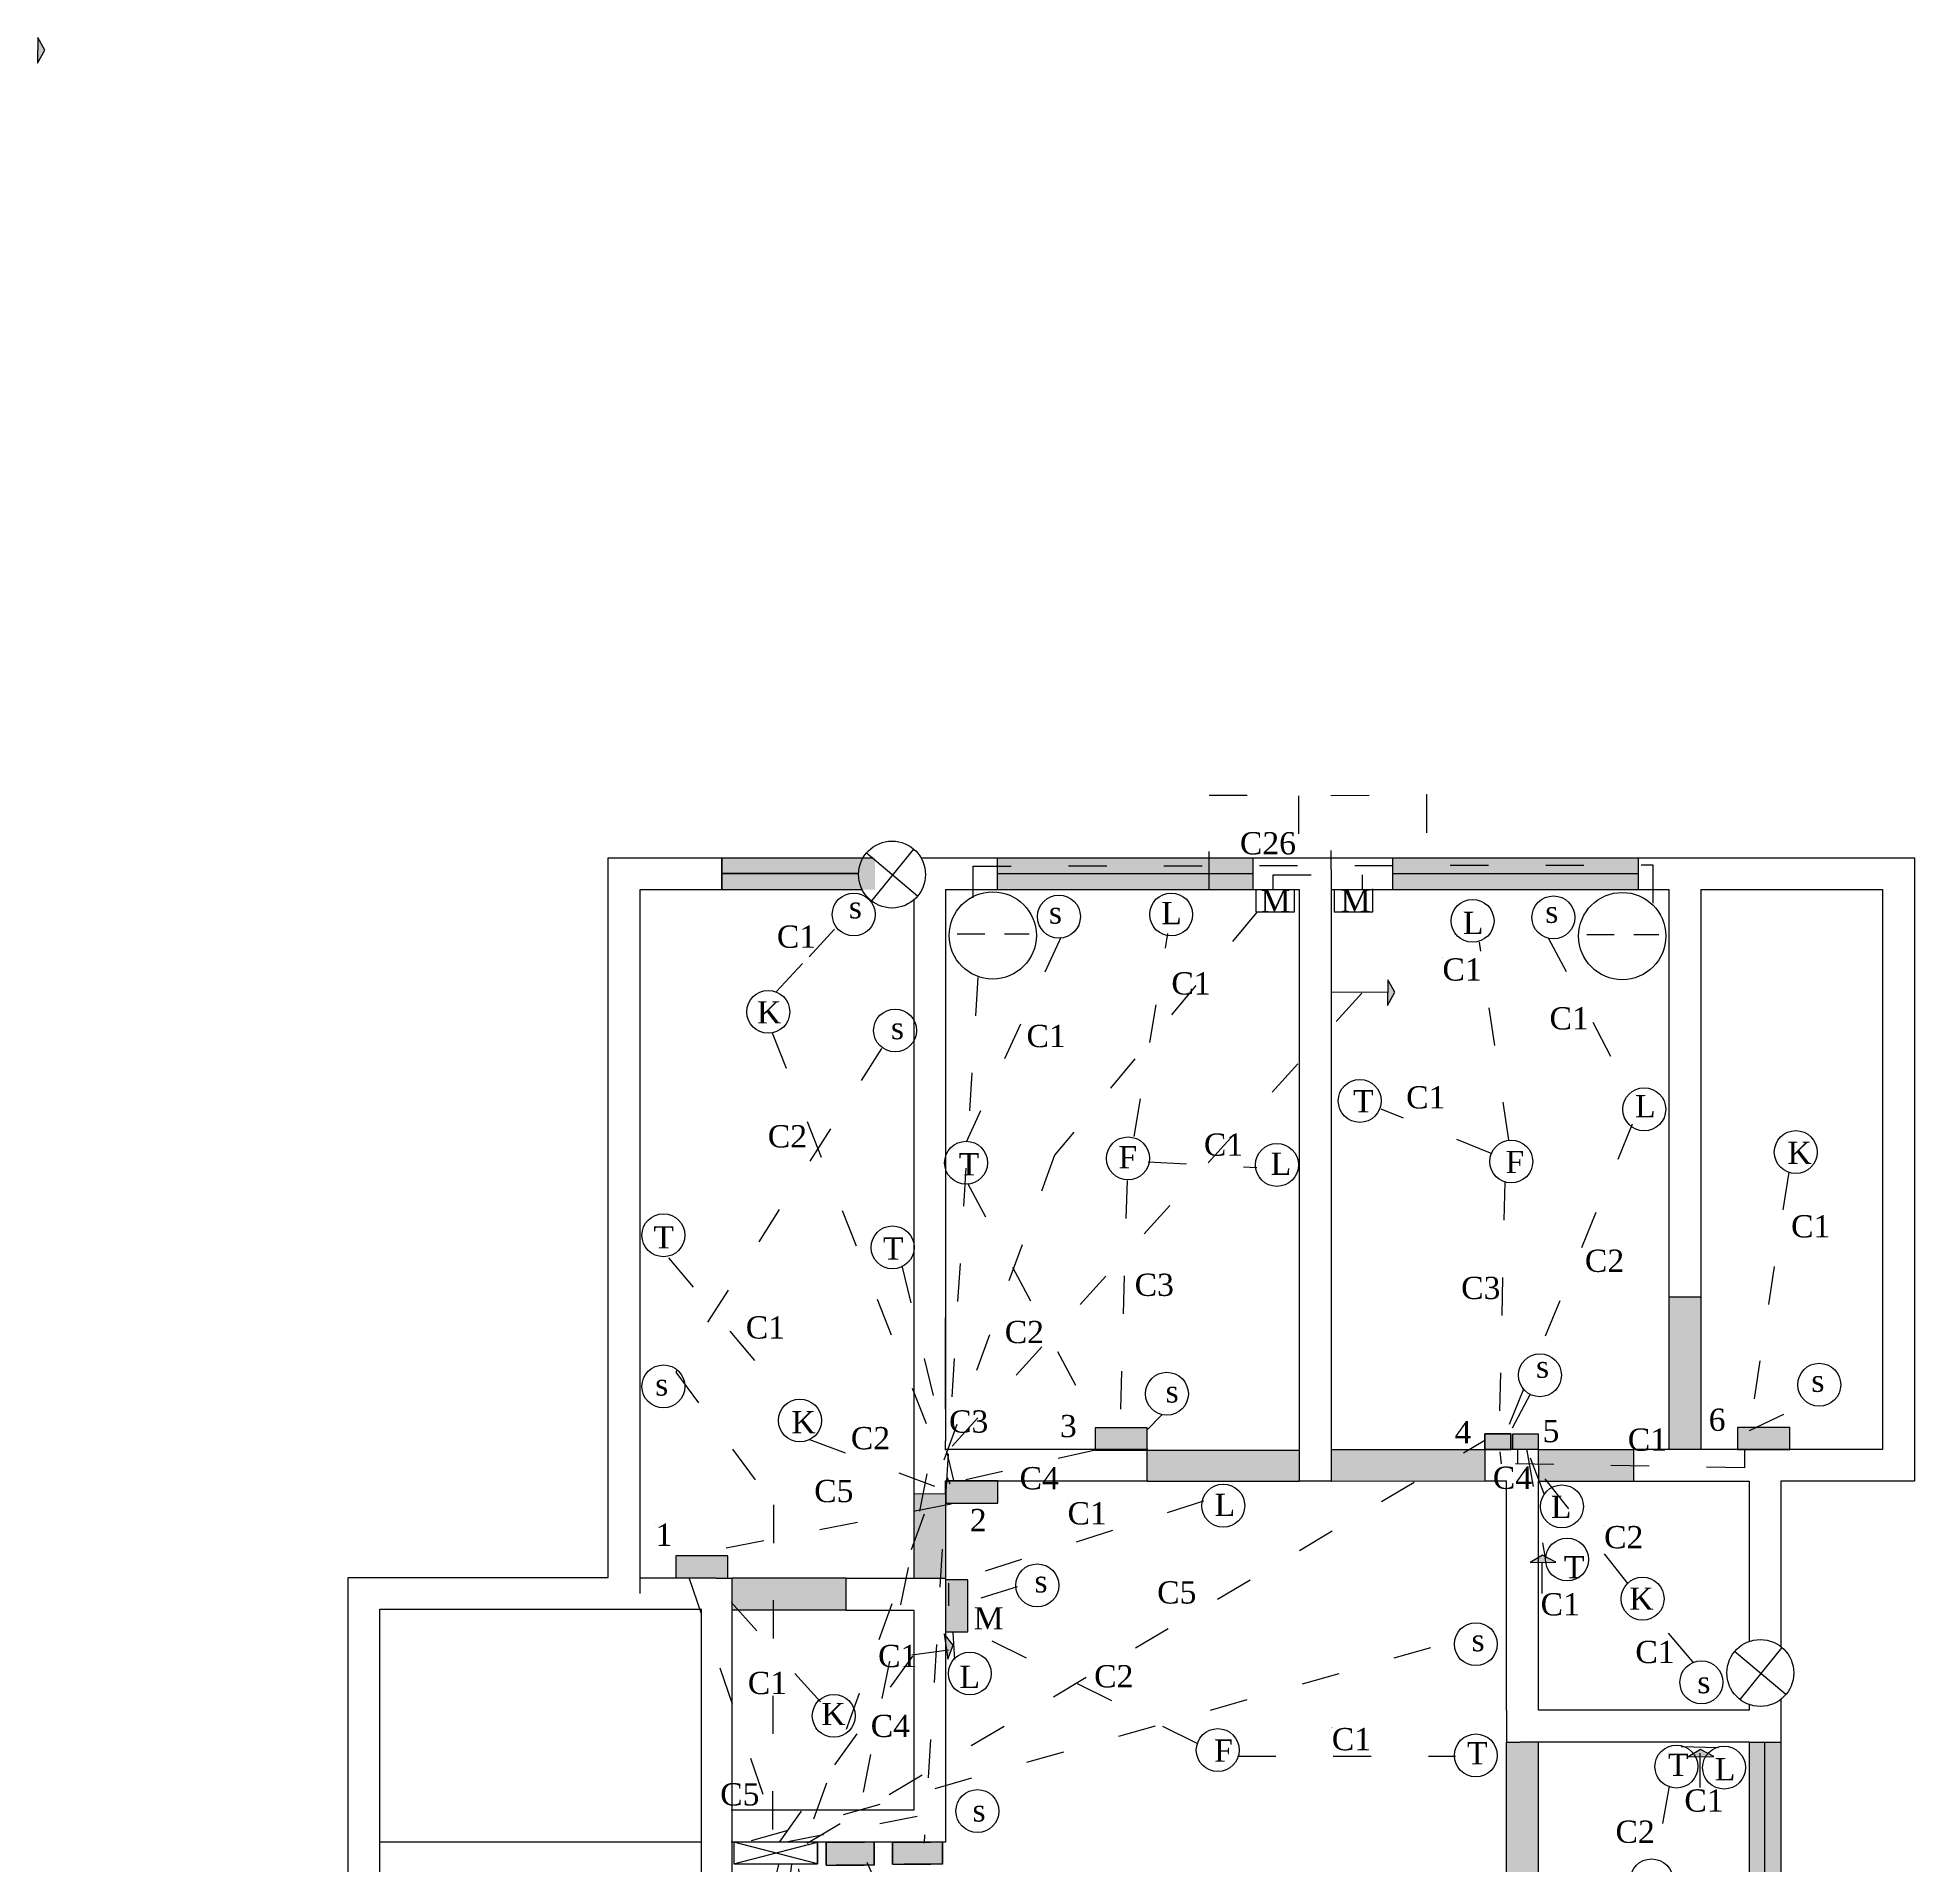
# Model space of a CAD drawing. Header units: inches. Extents: x 1 to 17879, y -3361 to 1909.
# Drawn here: x 6475 to 7065, y 1334 to 1909 of the extents above; entities that cross this region are included whole.
import ezdxf

# ---------------------------------------------------------------- set-up
doc = ezdxf.new("R2010")
doc.units = ezdxf.units.IN
doc.header["$MEASUREMENT"] = 0
for name, pattern in [('ACAD_ISO02W100', [15, 12, -3]), ('ACAD_ISO03W100', [30, 12, -18]), ('DASHEDX2', [1.5, 1, -0.5])]:
    doc.linetypes.add(name, pattern=pattern)

msp = doc.modelspace()

# ---------------------------------------------------------------- hatches: boundary and pattern name
at = {"linetype": 'ACAD_ISO03W100'}
for points in [[(6477.12, 1904.78), (6474.92, 1908.72), (6474.82, 1900.67)], [(6901.52, 1608.6), (6899.31, 1612.54), (6899.22, 1604.49)], [(6947.93, 1431.69), (6944.04, 1429.39), (6952.09, 1429.49)], [(6762.63, 1403.37), (6759.85, 1406.93), (6760.98, 1398.96)], [(6997.58, 1370.63), (6993.69, 1368.33), (7001.74, 1368.43)]]:
    msp.add_hatch(color=7, dxfattribs=at).paths.add_polyline_path(points)
for color, points in [(120, [(6738.09, 1650.9), (6689.91, 1650.9), (6689.91, 1640.9), (6738.1, 1640.9)]), (120, [(6978.03, 1650.9), (6900.75, 1650.9), (6900.75, 1640.9), (6978.03, 1640.9)]), (2, [(6997.65, 1512.9), (6987.65, 1512.9), (6987.65, 1464.9), (6997.65, 1464.9)]), (9, [(6823.64, 1471.69), (6807.27, 1471.69), (6807.27, 1464.66), (6819.93, 1464.66), (6823.64, 1464.66)]), (9, [(7025.65, 1471.82), (7009.27, 1471.82), (7009.27, 1464.79), (7021.93, 1464.79), (7025.65, 1464.79)]), (2, [(6929.79, 1464.9), (6881.45, 1464.9), (6881.45, 1454.9), (6929.79, 1455.04)]), (2, [(6976.56, 1464.9), (6946.58, 1464.9), (6946.64, 1454.9), (6976.56, 1454.9)]), (9, [(6776.75, 1455.04), (6760.37, 1455.04), (6760.37, 1448.01), (6773.03, 1448.01), (6776.75, 1448.01)]), (2, [(6760.25, 1450.86), (6750.25, 1450.94), (6750.25, 1424.4), (6760.3, 1424.4)]), (9, [(6691.82, 1431.43), (6675.45, 1431.43), (6675.45, 1424.4), (6688.11, 1424.4), (6691.82, 1424.4)]), (2, [(6729.04, 1424.4), (6693.13, 1424.4), (6693.13, 1414.4), (6729.04, 1414.4)]), (9, [(6767.29, 1407.57), (6767.29, 1423.94), (6760.26, 1423.94), (6760.26, 1411.28), (6760.26, 1407.57)]), (2, [(6946.64, 1372.9), (6940.85, 1372.9), (6936.64, 1372.9), (6936.64, 1317.13), (6946.64, 1317.13)]), (120, [(7022.85, 1358.3), (7022.85, 1372.9), (7012.85, 1372.9), (7012.85, 1358.3), (7012.85, 1271.1), (7022.85, 1271.1)])]:
    msp.add_hatch(color=color).paths.add_polyline_path(points)
h = msp.add_hatch(color=120)
h.paths.add_polyline_path([(6856.89, 1650.9), (6776.48, 1650.9), (6776.48, 1645.87), (6856.89, 1645.89)])
h.paths.add_polyline_path([(6856.89, 1645.89), (6776.48, 1645.87), (6776.48, 1640.9), (6856.89, 1640.9)])
h = msp.add_hatch(color=2)
h.set_gradient(color1=(214, 214, 214), color2=(214, 214, 214), tint=1)
h.paths.add_polyline_path([(6929.79, 1464.87), (6937.92, 1464.87), (6937.92, 1469.77), (6929.79, 1469.77)])
h = msp.add_hatch(color=2)
h.set_gradient(color1=(214, 214, 214), color2=(214, 214, 214), tint=1)
h.paths.add_polyline_path([(6946.59, 1464.91), (6938.61, 1464.91), (6938.61, 1469.77), (6946.59, 1469.77)])
h = msp.add_hatch(color=2)
h.set_gradient(color1=(255, 255, 0), color2=(255, 255, 0), tint=1)
h.paths.add_polyline_path([(6823.67, 1464.69), (6871.47, 1464.69), (6871.47, 1454.84), (6823.67, 1454.84)])
h = msp.add_hatch(color=7, dxfattribs=at)
h.set_gradient(color1=(204, 102, 102), color2=(204, 102, 102), tint=1)
h.paths.add_polyline_path([(6722.72, 1341.45), (6737.86, 1341.45), (6737.86, 1334.26), (6722.72, 1334.26)])
h = msp.add_hatch(color=7, dxfattribs=at)
h.set_gradient(color1=(0, 255, 255), color2=(0, 255, 255), tint=1)
h.paths.add_polyline_path([(6743.63, 1341.49), (6759.28, 1341.49), (6759.28, 1334.51), (6743.63, 1334.51)])

# ---------------------------------------------------------------- linework, layer by layer
for p, q in [((6474.92, 1908.72), (6474.82, 1900.67)), ((6477.12, 1904.78), (6474.92, 1908.72)), ((6474.82, 1900.67), (6477.12, 1904.78)), ((6843.09, 1640.81), (6843.09, 1670.62)), ((6843.09, 1670.62), (6871.26, 1670.38)), ((6871.26, 1670.38), (6871.26, 1640.81)), ((6881.39, 1670.5), (6911.46, 1670.74)), ((6881.63, 1641.16), (6881.39, 1670.5)), ((6911.46, 1670.74), (6911.46, 1641.16)), ((6796.46, 1625.8), (6766.72, 1561.47)), ((6819.54, 1563.25), (6830.19, 1627.13)), ((6937.37, 1562.2), (6928.1, 1624.4)), ((6949.73, 1625.73), (6975.32, 1577.2)), ((6899.31, 1612.54), (6899.22, 1604.49)), ((6901.52, 1608.6), (6899.31, 1612.54)), ((6899.22, 1604.49), (6901.52, 1608.6)), ((6705.78, 1595.88), (6761.6, 1454.06)), ((6932.08, 1557.79), (6897.21, 1571.91)), ((6976.11, 1567.12), (6936.19, 1469.83)), ((6823.98, 1555.26), (6858.15, 1553.49)), ((7025.31, 1552.04), (7012.96, 1470.87)), ((6767.17, 1548.61), (6808.44, 1471.41)), ((6817.32, 1549.49), (6815.1, 1472.3)), ((6936.05, 1548.97), (6934.28, 1471.77)), ((6673.21, 1525.09), (6710.66, 1480.32)), ((6746.49, 1522.65), (6762.78, 1455.09)), ((6944, 1482.24), (6937.45, 1469.83)), ((6828.41, 1475.85), (6823.53, 1470.97)), ((7012.96, 1470.87), (7030.61, 1479.25)), ((6717.46, 1468), (6759.77, 1452.23)), ((6974.81, 1422.69), (6941.28, 1465.08)), ((6948.48, 1450.95), (6942.94, 1465.08)), ((6942.94, 1465.08), (6948.76, 1430.73)), ((6841.31, 1448.65), (6763.77, 1423.73)), ((6947.93, 1431.69), (6944.04, 1429.39)), ((6944.04, 1429.39), (6952.09, 1429.49)), ((6947.77, 1419.62), (6947.84, 1429.47)), ((6952.09, 1429.49), (6947.93, 1431.69)), ((6720.93, 1385.57), (6686.72, 1423.79)), ((6782.76, 1421.75), (6767.72, 1417.01)), ((6995.32, 1398.04), (6983.13, 1412.17)), ((6762.63, 1403.37), (6759.85, 1406.93)), ((6759.85, 1406.93), (6760.98, 1398.96)), ((6762.56, 1407.31), (6763.03, 1398.91)), ((6839.34, 1372.49), (6767.68, 1408.31)), ((6749.62, 1400.37), (6761.18, 1401.89)), ((6760.98, 1398.96), (6762.63, 1403.37)), ((6991.49, 1371.57), (7003.18, 1371.26)), ((6997.58, 1370.63), (6993.69, 1368.33)), ((6997.48, 1358.69), (6997.48, 1369.48)), ((7001.74, 1368.43), (6997.58, 1370.63)), ((6852.09, 1368.53), (6920.61, 1368.53)), ((6993.69, 1368.33), (7001.74, 1368.43)), ((6987.78, 1359.09), (6983.4, 1335.43)), ((6722.74, 1341.44), (6722.72, 1334.26)), ((6722.74, 1341.45), (6737.86, 1341.46)), ((6737.87, 1334.25), (6737.87, 1341.45)), ((6759.27, 1341.5), (6743.6, 1341.5)), ((6743.6, 1341.49), (6743.63, 1334.52)), ((6759.27, 1334.49), (6759.27, 1341.5)), ((6722.72, 1334.26), (6737.87, 1334.25)), ((6743.63, 1334.52), (6759.27, 1334.49))]:
    msp.add_line(p, q, dxfattribs=at)
for p, q in [((6751.48, 1638.85), (6735.31, 1652.42)), ((6737.12, 1637.31), (6750.31, 1653.59)), ((6654.25, 1650.9), (6677.05, 1650.9)), ((6654.25, 1640.9), (6654.25, 1650.9)), ((6677.05, 1650.9), (6737.34, 1650.9)), ((6689.91, 1650.89), (6689.91, 1640.9)), ((6689.91, 1650.89), (6734.34, 1650.89)), ((6689.91, 1640.9), (6689.91, 1650.89)), ((6689.91, 1650.89), (6689.91, 1645.9)), ((6752.58, 1650.9), (6871.45, 1650.9)), ((6776.48, 1650.91), (6776.48, 1640.83)), ((6776.48, 1650.9), (6776.48, 1640.9)), ((6856.89, 1650.9), (6856.89, 1640.89)), ((6871.45, 1650.9), (6992.65, 1650.9)), ((6900.75, 1650.9), (6900.75, 1640.9)), ((6978.03, 1650.9), (6978.03, 1640.9)), ((6992.65, 1650.9), (7059.85, 1650.9)), ((7059.85, 1650.9), (7064.85, 1650.9)), ((7064.85, 1650.9), (7064.85, 1464.9)), ((6654.25, 1424.7), (6654.25, 1640.9)), ((6664.25, 1640.9), (6677.05, 1640.9)), ((6664.25, 1419.67), (6664.25, 1640.9)), ((6677.05, 1640.9), (6734.08, 1640.9)), ((6732.83, 1645.9), (6689.91, 1645.9)), ((6689.91, 1645.9), (6732.83, 1645.9)), ((6689.91, 1640.9), (6734.04, 1640.9)), ((6743.44, 1645.62), (6743.44, 1645.62)), ((6743.44, 1645.62), (6743.44, 1645.62)), ((6743.44, 1645.62), (6743.44, 1645.62)), ((6743.44, 1645.62), (6743.44, 1645.62)), ((6743.44, 1645.62), (6743.44, 1645.62)), ((6743.44, 1645.62), (6743.44, 1645.62)), ((6743.44, 1645.62), (6743.44, 1645.62)), ((6743.44, 1645.62), (6743.44, 1645.62)), ((6743.44, 1645.62), (6743.44, 1645.62)), ((6743.44, 1645.62), (6743.44, 1645.62)), ((6743.44, 1645.62), (6743.44, 1645.62)), ((6743.44, 1645.62), (6743.44, 1645.62)), ((6743.44, 1645.62), (6743.44, 1645.62)), ((6743.44, 1645.62), (6743.44, 1645.62)), ((6743.44, 1645.62), (6743.44, 1645.62)), ((6743.44, 1645.62), (6743.44, 1645.62)), ((6743.44, 1645.62), (6743.44, 1645.62)), ((6743.44, 1645.62), (6743.44, 1645.62)), ((6743.44, 1645.62), (6743.44, 1645.62)), ((6743.44, 1645.62), (6743.44, 1645.62)), ((6743.44, 1645.62), (6743.44, 1645.62)), ((6760.25, 1640.9), (6871.45, 1640.9)), ((6760.25, 1640.9), (6760.25, 1477.59)), ((6856.89, 1645.89), (6776.48, 1645.87)), ((6857.78, 1640.9), (6857.78, 1633.9)), ((6869.94, 1633.9), (6869.94, 1640.71)), ((6871.45, 1640.9), (6871.45, 1487.43)), ((6881.45, 1640.9), (6987.65, 1640.9)), ((6881.45, 1640.9), (6881.45, 1487.43)), ((6882.47, 1640.9), (6882.47, 1633.9)), ((6894.63, 1633.9), (6894.63, 1641.08)), ((6900.75, 1645.9), (6978.03, 1645.9)), ((6987.65, 1640.9), (6987.65, 1512.9)), ((6997.65, 1640.9), (7054.85, 1640.9)), ((6997.65, 1640.9), (6997.65, 1512.9)), ((7054.85, 1640.9), (7054.85, 1464.9)), ((6750.25, 1637.61), (6750.25, 1475.8)), ((6857.78, 1633.9), (6869.94, 1633.9)), ((6882.47, 1633.9), (6894.63, 1633.9)), ((6763.93, 1626.99), (6772.59, 1626.99)), ((6778.76, 1626.99), (6786.59, 1626.99)), ((6961.81, 1626.8), (6970.47, 1626.8)), ((6976.64, 1626.8), (6984.47, 1626.8)), ((6899.26, 1608.58), (6881.49, 1608.66)), ((6987.65, 1512.9), (6997.65, 1512.9)), ((6987.65, 1512.9), (6987.65, 1464.9)), ((6997.65, 1512.9), (6997.65, 1464.9)), ((6760.25, 1477.59), (6760.25, 1506.3)), ((6871.49, 1487.43), (6871.45, 1487.43)), ((6871.45, 1487.43), (6871.45, 1487.43)), ((6871.45, 1487.43), (6871.45, 1464.9)), ((6881.45, 1487.43), (6881.45, 1464.85)), ((6750.25, 1475.8), (6750.25, 1464.83)), ((6760.25, 1477.59), (6760.25, 1467.59)), ((6760.46, 1477.59), (6760.46, 1477.59)), ((6823.64, 1471.69), (6807.27, 1471.69)), ((6807.27, 1471.69), (6807.27, 1464.63)), ((6823.64, 1464.67), (6823.64, 1471.69)), ((6929.79, 1464.91), (6929.79, 1469.79)), ((6929.79, 1469.79), (6937.92, 1469.77)), ((6937.92, 1469.77), (6937.92, 1464.87)), ((6938.59, 1464.92), (6938.59, 1469.77)), ((6938.59, 1469.77), (6946.59, 1469.77)), ((6946.59, 1469.77), (6946.58, 1464.91)), ((7025.65, 1471.82), (7009.27, 1471.82)), ((7009.27, 1471.82), (7009.27, 1464.76)), ((7025.65, 1464.8), (7025.65, 1471.82)), ((6750.25, 1464.83), (6750.25, 1450.94)), ((6760.25, 1464.67), (6760.25, 1467.59)), ((6760.25, 1464.83), (6760.25, 1464.67)), ((6760.25, 1464.83), (6760.3, 1464.83)), ((6760.46, 1465.02), (6823.82, 1465.02)), ((6807.27, 1464.63), (6823.64, 1464.67)), ((6815.35, 1464.66), (6815.35, 1464.71)), ((6823.63, 1464.76), (6871.46, 1464.7)), ((6823.66, 1454.83), (6823.64, 1464.76)), ((6871.45, 1464.9), (6871.45, 1464.9)), ((6871.46, 1464.7), (6871.47, 1454.86)), ((6881.45, 1464.9), (6929.79, 1464.9)), ((6881.45, 1464.85), (6881.45, 1454.9)), ((6881.55, 1464.9), (6881.55, 1464.9)), ((6946.58, 1464.9), (6929.79, 1464.9)), ((6929.79, 1464.9), (6929.79, 1455.04)), ((6937.92, 1464.87), (6929.79, 1464.88)), ((6946.58, 1464.91), (6938.59, 1464.92)), ((6941.64, 1464.9), (6941.64, 1464.98)), ((6946.58, 1464.9), (6976.56, 1464.9)), ((6946.58, 1464.9), (6946.64, 1454.9)), ((7012.85, 1464.9), (6976.56, 1464.9)), ((6976.56, 1464.9), (6976.56, 1454.9)), ((7009.27, 1464.9), (7025.65, 1464.8)), ((7022.85, 1464.9), (7012.85, 1464.9)), ((7017.35, 1464.79), (7017.35, 1464.84)), ((7054.85, 1464.9), (7022.85, 1464.9)), ((7064.85, 1464.9), (7064.85, 1454.9)), ((6976.56, 1459.9), (6976.56, 1459.9)), ((6760.25, 1455.01), (6760.46, 1455.02)), ((6760.25, 1450.86), (6760.25, 1455.01)), ((6776.75, 1455.04), (6760.37, 1455.04)), ((6760.37, 1455.04), (6760.37, 1447.98)), ((6760.46, 1455.02), (6823.82, 1455.02)), ((6776.75, 1448.02), (6776.75, 1455.04)), ((6871.47, 1454.86), (6823.66, 1454.83)), ((6881.45, 1454.9), (6871.45, 1454.9)), ((6881.45, 1454.9), (6929.79, 1455.04)), ((6929.79, 1455.04), (6936.65, 1455.04)), ((6936.64, 1454.9), (6936.65, 1455.04)), ((6936.64, 1382.9), (6936.64, 1454.9)), ((6946.64, 1382.9), (6946.64, 1454.9)), ((6946.64, 1454.9), (6976.56, 1454.9)), ((6976.56, 1454.9), (7012.85, 1454.9)), ((7012.85, 1454.9), (7012.85, 1404.54)), ((7012.85, 1454.9), (7012.85, 1404.54)), ((7064.85, 1454.9), (7022.85, 1454.9)), ((7022.85, 1454.9), (7022.85, 1402.95)), ((6760.25, 1450.86), (6750.25, 1450.94)), ((6750.25, 1450.94), (6750.25, 1424.39)), ((6760.25, 1450.86), (6760.3, 1424.4)), ((6760.37, 1447.98), (6776.75, 1448.02)), ((6768.45, 1448.01), (6768.45, 1448.06)), ((6691.82, 1431.43), (6675.45, 1431.43)), ((6675.45, 1431.43), (6675.45, 1424.37)), ((6691.82, 1424.41), (6691.82, 1431.43)), ((6572.45, 1419.7), (6572.45, 1424.7)), ((6572.45, 1424.7), (6577.45, 1424.7)), ((6577.45, 1424.7), (6654.25, 1424.7)), ((6688.11, 1424.4), (6664.25, 1424.4)), ((6683.53, 1424.4), (6683.53, 1424.45)), ((6688.11, 1424.4), (6693.13, 1424.4)), ((6693.13, 1424.4), (6693.13, 1424.4)), ((6693.13, 1424.4), (6693.13, 1323.09)), ((6729.04, 1424.4), (6693.13, 1424.4)), ((6729.04, 1424.4), (6760.3, 1424.4)), ((6729.04, 1414.4), (6729.04, 1424.4)), ((6767.29, 1423.94), (6760.23, 1423.94)), ((6760.23, 1423.94), (6760.3, 1407.57)), ((6760.3, 1424.4), (6760.3, 1341.5)), ((6761.22, 1422.83), (6761.22, 1415.77)), ((6767.29, 1407.57), (6767.29, 1423.94)), ((6572.45, 1414.7), (6572.45, 1419.7)), ((6572.45, 1341.5), (6572.45, 1414.7)), ((6582.45, 1341.5), (6582.45, 1414.7)), ((6582.45, 1414.7), (6659.25, 1414.7)), ((6659.25, 1414.7), (6664.25, 1414.7)), ((6664.25, 1414.7), (6683.53, 1414.7)), ((6683.53, 1323.09), (6683.53, 1414.7)), ((6729.04, 1414.4), (6693.13, 1414.4)), ((6729.04, 1414.4), (6750.3, 1414.4)), ((6750.3, 1414.4), (6750.3, 1351.5)), ((6760.26, 1415.86), (6760.31, 1415.86)), ((6769.3, 1415.81), (6769.3, 1415.85)), ((6760.27, 1407.57), (6767.29, 1407.57)), ((7024.45, 1387.88), (7008.27, 1401.44)), ((7010.08, 1386.34), (7023.28, 1402.61)), ((7016.4, 1394.64), (7016.4, 1394.64)), ((7016.4, 1394.64), (7016.4, 1394.64)), ((7016.4, 1394.64), (7016.4, 1394.64)), ((7016.4, 1394.64), (7016.4, 1394.64)), ((7016.4, 1394.64), (7016.4, 1394.64)), ((7016.4, 1394.64), (7016.4, 1394.64)), ((7016.4, 1394.64), (7016.4, 1394.64)), ((7016.4, 1394.64), (7016.4, 1394.64)), ((7016.4, 1394.64), (7016.4, 1394.64)), ((7016.4, 1394.64), (7016.4, 1394.64)), ((7016.4, 1394.64), (7016.4, 1394.64)), ((7016.4, 1394.64), (7016.4, 1394.64)), ((7016.4, 1394.64), (7016.4, 1394.64)), ((7016.4, 1394.64), (7016.4, 1394.64)), ((7016.4, 1394.64), (7016.4, 1394.64)), ((7016.4, 1394.64), (7016.4, 1394.64)), ((7016.4, 1394.64), (7016.4, 1394.64)), ((7016.4, 1394.64), (7016.4, 1394.64)), ((7016.4, 1394.64), (7016.4, 1394.64)), ((7016.4, 1394.64), (7016.4, 1394.64)), ((7016.4, 1394.64), (7016.4, 1394.64)), ((6936.64, 1382.9), (6936.64, 1373.15)), ((7012.85, 1382.9), (6946.64, 1382.9)), ((7012.85, 1384.74), (7012.85, 1382.9)), ((7012.85, 1384.74), (7012.85, 1382.9)), ((7022.85, 1386.33), (7022.85, 1358.3)), ((6936.64, 1373.15), (6936.64, 1372.9)), ((6936.64, 1372.9), (6936.64, 1372.9)), ((6936.64, 1372.9), (6940.85, 1372.9)), ((6936.64, 1317.13), (6936.64, 1372.9)), ((7012.85, 1372.9), (6940.85, 1372.9)), ((6946.64, 1317.13), (6946.64, 1372.9)), ((7012.85, 1372.9), (7012.85, 1358.3)), ((7012.85, 1372.9), (7022.85, 1372.9)), ((7017.85, 1271.1), (7017.85, 1372.9)), ((7012.85, 1358.3), (7012.85, 1261.1)), ((7022.85, 1358.3), (7022.85, 1261.1)), ((6750.3, 1351.5), (6692.85, 1351.5)), ((6572.45, 1223.9), (6572.45, 1341.5)), ((6582.45, 1223.9), (6582.45, 1341.5)), ((6683.53, 1341.5), (6582.45, 1341.5)), ((6760.3, 1341.5), (6692.85, 1341.5)), ((6693.74, 1341.55), (6693.74, 1334.67)), ((6693.74, 1334.67), (6720.04, 1341.5)), ((6720.04, 1334.67), (6693.74, 1341.5)), ((6720.04, 1334.67), (6720.04, 1341.56)), ((6720.04, 1341.5), (6720.04, 1334.67)), ((6737.96, 1341.45), (6721.59, 1341.45)), ((6693.74, 1334.67), (6720.04, 1334.67)), ((6729.67, 1334.43), (6729.67, 1334.47))]:
    msp.add_line(p, q)
at = {"color": 4, "linetype": 'ACAD_ISO03W100'}
for p, q in [((6768.93, 1648.28), (6982.59, 1648.64)), ((6768.93, 1638.25), (6768.93, 1648.28)), ((6982.59, 1648.64), (6982.59, 1635.32)), ((6770.38, 1613.23), (6753.51, 1341.19))]:
    msp.add_line(p, q, dxfattribs=at)
at = {"color": 3, "linetype": 'ACAD_ISO03W100'}
for p, q in [((6863.23, 1640.68), (6863.23, 1645.57)), ((6863.23, 1645.57), (6891.25, 1645.57)), ((6891.25, 1645.57), (6891.25, 1641.12)), ((6858.12, 1633.79), (6794.54, 1557.38)), ((6740.16, 1590.97), (6675.5, 1489.2)), ((6794.54, 1557.38), (6716.15, 1341.48)), ((6675.5, 1489.2), (6706.22, 1447.48)), ((6706.22, 1447.48), (6705.82, 1341.83)), ((6699.29, 1341.95), (6920.75, 1404.94)), ((6710.12, 1341.6), (6763.95, 1352.08))]:
    msp.add_line(p, q, dxfattribs=at)
at = {"linetype": 'ACAD_ISO02W100'}
msp.add_line((6707.17, 1608.82), (6725.4, 1628.41), dxfattribs=at)
at = {"color": 23, "linetype": 'ACAD_ISO03W100'}
for p, q in [((6891.14, 1608.35), (6754.39, 1457.22)), ((6754.39, 1457.22), (6731.13, 1341.03)), ((6811.86, 1161.8), (6735.63, 1335.1))]:
    msp.add_line(p, q, dxfattribs=at)
at = {"linetype": 'DASHEDX2'}
msp.add_line((6747.94, 1516.94), (6747.94, 1516.94), dxfattribs=at)
at = {"color": 1, "linetype": 'ACAD_ISO03W100'}
for p, q in [((6716.8, 1341.14), (6929.8, 1467.86)), ((6807.41, 1464.72), (6766.69, 1455.34)), ((6934.99, 1460.41), (6934.57, 1464.17)), ((6940.16, 1460.3), (6940.16, 1464.86)), ((7011.44, 1465), (7011.44, 1459.15)), ((7011.44, 1459.15), (6934.99, 1460.41)), ((6762, 1447.67), (6679.58, 1431.62)), ((6679.58, 1424.68), (6708.03, 1341.41)), ((6708.03, 1341.41), (6760.38, 1414.47)), ((6721.39, 1231.33), (6714.05, 1334.48))]:
    msp.add_line(p, q, dxfattribs=at)
at = {"color": 5, "linetype": 'ACAD_ISO03W100'}
msp.add_line((6707.79, 1334.38), (6681.91, 1231.64), dxfattribs=at)
at = {"color": 6, "linetype": 'ACAD_ISO03W100'}
msp.add_line((6711.82, 1334.52), (6690.91, 1161.04), dxfattribs=at)
for points in [[(6929.79, 1464.87), (6937.92, 1464.87), (6937.92, 1469.77), (6929.79, 1469.77)], [(6946.59, 1464.91), (6938.61, 1464.91), (6938.61, 1469.77), (6946.59, 1469.77)], [(6823.67, 1464.69), (6871.47, 1464.69), (6871.47, 1454.84), (6823.67, 1454.84)]]:
    msp.add_lwpolyline(points, close=True)
at = {"linetype": 'ACAD_ISO03W100'}
for points in [[(6722.72, 1341.45), (6737.86, 1341.45), (6737.86, 1334.26), (6722.72, 1334.26)], [(6743.63, 1341.49), (6759.28, 1341.49), (6759.28, 1334.51), (6743.63, 1334.51)]]:
    msp.add_lwpolyline(points, close=True, dxfattribs=at)
for centre, radius in [((6743.44, 1645.62), 10.52), ((6731.41, 1633.06), 6.75), ((6775.1, 1626.47), 13.71), ((6795.9, 1632.38), 6.75), ((6831.19, 1633.06), 6.75), ((6925.93, 1631.07), 6.75), ((6951.34, 1632.13), 6.75), ((6972.98, 1626.28), 13.71), ((6704.53, 1602.46), 6.75), ((6744.4, 1596.6), 6.75), ((6890.47, 1574.46), 6.75), ((6979.92, 1571.82), 6.75), ((7027.55, 1558.37), 6.75), ((6766.71, 1555.02), 6.75), ((6817.62, 1556.38), 6.75), ((6864.45, 1554.34), 6.75), ((6938.11, 1555.41), 6.75), ((6671.57, 1532.24), 6.75), ((6743.63, 1528.4), 6.75), ((6947.1, 1488.22), 6.75), ((6671.57, 1484.72), 6.75), ((6829.84, 1482.42), 6.75), ((7034.91, 1485.25), 6.75), ((6714.5, 1474), 6.75), ((6847.56, 1447.23), 6.75), ((6954.02, 1446.99), 6.75), ((6955.66, 1430.31), 6.75), ((6789.11, 1422.17), 6.75), ((6979.38, 1417.99), 6.75), ((6926.96, 1403.7), 6.75), ((7016.4, 1394.64), 10.52), ((6767.9, 1394.47), 6.75), ((6997.87, 1391.7), 6.75), ((6725.13, 1381.17), 6.75), ((6845.85, 1370.41), 6.75), ((6926.96, 1368.71), 6.75), ((6990.03, 1365.23), 6.75), ((7005, 1364.9), 6.75), ((6770.28, 1351.24), 6.75), ((6982.22, 1329.44), 6.75)]:
    msp.add_circle(centre, radius)

# ---------------------------------------------------------------- texts
at = {"linetype": 'ACAD_ISO03W100', "char_height": 0.2, "width": 15.518, "attachment_point": 1}
for s, insert in [('s{\\fTimes New Roman|b0|i0|c0|p18;\\H35x;\\PC26}', (6852.8, 1659.29)), ('s{\\fTimes New Roman|b0|i0|c0|p18;\\H35x;\\PM}', (6859.29, 1641.13)), ('s{\\fTimes New Roman|b0|i0|c0|p18;\\H35x;\\PM}', (6884.48, 1641.21)), ('s{\\fTimes New Roman|b0|i0|c0|p18;\\H35x;\\Ps}', (6729.86, 1639.18)), ('s{\\fTimes New Roman|b0|i0|c0|p18;\\H35x;\\Ps}', (6792.75, 1637.52)), ('s{\\fTimes New Roman|b0|i0|c0|p18;\\H35x;\\PL}', (6828.07, 1637.34)), ('s{\\fTimes New Roman|b0|i0|c0|p18;\\H35x;\\Ps}', (6948.8, 1637.76)), ('s{\\fTimes New Roman|b0|i0|c0|p18;\\H35x;\\PC1}', (6707.25, 1629.93)), ('s{\\fTimes New Roman|b0|i0|c0|p18;\\H35x;\\PL}', (6922.9, 1634.24)), ('s{\\fTimes New Roman|b0|i0|c0|p18;\\H35x;\\PC1}', (6916.48, 1619.62)), ('s{\\fTimes New Roman|b0|i0|c0|p18;\\H35x;\\PC1}', (6831.25, 1615.24)), ('s{\\fTimes New Roman|b0|i0|c0|p18;\\H35x;\\PK}', (6700.99, 1606.13)), ('s{\\fTimes New Roman|b0|i0|c0|p18;\\H35x;\\Ps}', (6743.09, 1601.19)), ('s{\\fTimes New Roman|b0|i0|c0|p18;\\H35x;\\PC1}', (6950.12, 1604.26)), ('s{\\fTimes New Roman|b0|i0|c0|p18;\\H35x;\\PC1}', (6785.72, 1598.7)), ('s{\\fTimes New Roman|b0|i0|c0|p18;\\H35x;\\PT}', (6888.37, 1578.19)), ('s{\\fTimes New Roman|b0|i0|c0|p18;\\H35x;\\PC1}', (6905.06, 1579.42)), ('s{\\fTimes New Roman|b0|i0|c0|p18;\\H35x;\\PL}', (6977.03, 1576.63)), ('s{\\fTimes New Roman|b0|i0|c0|p18;\\H35x;\\PC2}', (6704.39, 1567.18)), ('s{\\fTimes New Roman|b0|i0|c0|p18;\\H35x;\\PC1}', (6841.49, 1564.55)), ('s{\\fTimes New Roman|b0|i0|c0|p18;\\H35x;\\PT}', (6764.41, 1558.37)), ('s{\\fTimes New Roman|b0|i0|c0|p18;\\H35x;\\PF}', (6814.61, 1560.6)), ('s{\\fTimes New Roman|b0|i0|c0|p18;\\H35x;\\PL}', (6862.48, 1558.55)), ('s{\\fTimes New Roman|b0|i0|c0|p18;\\H35x;\\PF}', (6936.29, 1559.09)), ('s{\\fTimes New Roman|b0|i0|c0|p18;\\H35x;\\PK}', (7024.91, 1561.99)), ('s{\\fTimes New Roman|b0|i0|c0|p18;\\H35x;\\PT}', (6668.44, 1535.42)), ('s{\\fTimes New Roman|b0|i0|c0|p18;\\H35x;\\PC1}', (7026.06, 1538.89)), ('s{\\fTimes New Roman|b0|i0|c0|p18;\\H35x;\\PT}', (6740.57, 1531.89)), ('s{\\fTimes New Roman|b0|i0|c0|p18;\\H35x;\\PC2}', (6961.26, 1528.05)), ('s{\\fTimes New Roman|b0|i0|c0|p18;\\H35x;\\PC3}', (6819.71, 1520.5)), ('s{\\fTimes New Roman|b0|i0|c0|p18;\\H35x;\\PC3}', (6922.34, 1519.52)), ('s{\\fTimes New Roman|b0|i0|c0|p18;\\H35x;\\PC1}', (6697.46, 1507.1)), ('s{\\fTimes New Roman|b0|i0|c0|p18;\\H35x;\\PC2}', (6778.87, 1505.65)), ('s{\\fTimes New Roman|b0|i0|c0|p18;\\H35x;\\Ps}', (6945.89, 1494.76)), ('s{\\fTimes New Roman|b0|i0|c0|p18;\\H35x;\\Ps}', (6668.99, 1489.17)), ('s{\\fTimes New Roman|b0|i0|c0|p18;\\H35x;\\Ps}', (6829.44, 1486.98)), ('s{\\fTimes New Roman|b0|i0|c0|p18;\\H35x;\\Ps}', (7032.44, 1490.34)), ('s{\\fTimes New Roman|b0|i0|c0|p18;\\H35x;\\PK}', (6711.8, 1477.3)), ('s{\\fTimes New Roman|b0|i0|c0|p18;\\H35x;\\PC3}', (6761.37, 1477.53)), ('{\\C1;s\\fTimes New Roman|b0|i0|c0|p18;\\H35x;\\P3}', (6796.21, 1476.1)), ('{\\C1;s\\fTimes New Roman|b0|i0|c0|p18;\\H35x;\\P6}', (7000.17, 1478.08)), ('s{\\fTimes New Roman|b0|i0|c0|p18;\\H35x;\\PC2}', (6730.5, 1472.29)), ('{\\C1;s\\fTimes New Roman|b0|i0|c0|p18;\\H35x;\\P4}', (6920.27, 1474.17)), ('{\\C1;s\\fTimes New Roman|b0|i0|c0|p18;\\H35x;\\P5}', (6947.94, 1474.52)), ('{\\C1;s\\fTimes New Roman|b0|i0|c0|p18;\\H35x;\\P2}', (6767.88, 1446.53)), ('s{\\fTimes New Roman|b0|i0|c0|p18;\\H35x;\\PC1}', (6798.63, 1448.67)), ('s{\\fTimes New Roman|b0|i0|c0|p18;\\H35x;\\PL}', (6844.86, 1451.32)), ('s{\\fTimes New Roman|b0|i0|c0|p18;\\H35x;\\PL}', (6950.56, 1450.66)), ('s{\\fTimes New Roman|b0|i0|c0|p18;\\H35x;\\P\\C1;1}', (6669.14, 1441.92)), ('s{\\fTimes New Roman|b0|i0|c0|p18;\\H35x;\\PC2}', (6967.28, 1441.17)), ('s{\\fTimes New Roman|b0|i0|c0|p18;\\H35x;\\PT}', (6954.64, 1431.72)), ('s{\\fTimes New Roman|b0|i0|c0|p18;\\H35x;\\Ps}', (6788.21, 1427.28)), ('s{\\fTimes New Roman|b0|i0|c0|p18;\\H35x;\\PC1}', (6947.33, 1420.07)), ('s{\\fTimes New Roman|b0|i0|c0|p18;\\H35x;\\PK}', (6975.2, 1421.84)), ('s{\\fTimes New Roman|b0|i0|c0|p18;\\H35x;\\PM}', (6769.09, 1415.65)), ('s{\\fTimes New Roman|b0|i0|c0|p18;\\H35x;\\Ps}', (6925.61, 1408.8)), ('s{\\fTimes New Roman|b0|i0|c0|p18;\\H35x;\\PC1}', (6977.11, 1405.09)), ('s{\\fTimes New Roman|b0|i0|c0|p18;\\H35x;\\PC1}', (6739.05, 1403.82)), ('s{\\fTimes New Roman|b0|i0|c0|p18;\\H35x;\\PC1}', (6698.1, 1395.33)), ('s{\\fTimes New Roman|b0|i0|c0|p18;\\H35x;\\PL}', (6764.65, 1397.25)), ('s{\\fTimes New Roman|b0|i0|c0|p18;\\H35x;\\PC2}', (6806.98, 1397.45)), ('s{\\fTimes New Roman|b0|i0|c0|p18;\\H35x;\\Ps}', (6996.6, 1395.61)), ('s{\\fTimes New Roman|b0|i0|c0|p18;\\H35x;\\PK}', (6721.2, 1385.58)), ('s{\\fTimes New Roman|b0|i0|c0|p18;\\H35x;\\PC1}', (6881.68, 1377.68)), ('s{\\fTimes New Roman|b0|i0|c0|p18;\\H35x;\\PF}', (6844.7, 1374.07)), ('s{\\fTimes New Roman|b0|i0|c0|p18;\\H35x;\\PT}', (6924.17, 1373.23)), ('s{\\fTimes New Roman|b0|i0|c0|p18;\\H35x;\\PT}', (6987.36, 1369.59)), ('s{\\fTimes New Roman|b0|i0|c0|p18;\\H35x;\\PL}', (7002.1, 1368.22)), ('s{\\fTimes New Roman|b0|i0|c0|p18;\\H35x;\\PC1}', (6992.51, 1358.39)), ('s{\\fTimes New Roman|b0|i0|c0|p18;\\H35x;\\Ps}', (6768.73, 1355.27)), ('s{\\fTimes New Roman|b0|i0|c0|p18;\\H35x;\\PC2}', (6970.88, 1348.58))]:
    msp.add_mtext(s, dxfattribs=dict(at, insert=insert))
at = {"color": 1, "linetype": 'ACAD_ISO03W100', "char_height": 0.2, "width": 15.518, "attachment_point": 1}
for s, insert in [('s{\\fTimes New Roman|b0|i0|c0|p18;\\H35x;\\PC1}', (6974.73, 1471.83)), ('s{\\fTimes New Roman|b0|i0|c0|p18;\\H35x;\\PC4}', (6783.55, 1459.7)), ('s{\\fTimes New Roman|b0|i0|c0|p18;\\H35x;\\PC4}', (6932.31, 1459.84)), ('s{\\fTimes New Roman|b0|i0|c0|p18;\\H35x;\\PC5}', (6718.98, 1455.67)), ('s{\\fTimes New Roman|b0|i0|c0|p18;\\H35x;\\PC5}', (6826.79, 1423.8)), ('s{\\fTimes New Roman|b0|i0|c0|p18;\\H35x;\\PC4}', (6736.74, 1381.84)), ('s{\\fTimes New Roman|b0|i0|c0|p18;\\H35x;\\PC5}', (6689.43, 1360.33))]:
    msp.add_mtext(s, dxfattribs=dict(at, insert=insert))

doc.saveas('drawing.dxf')
